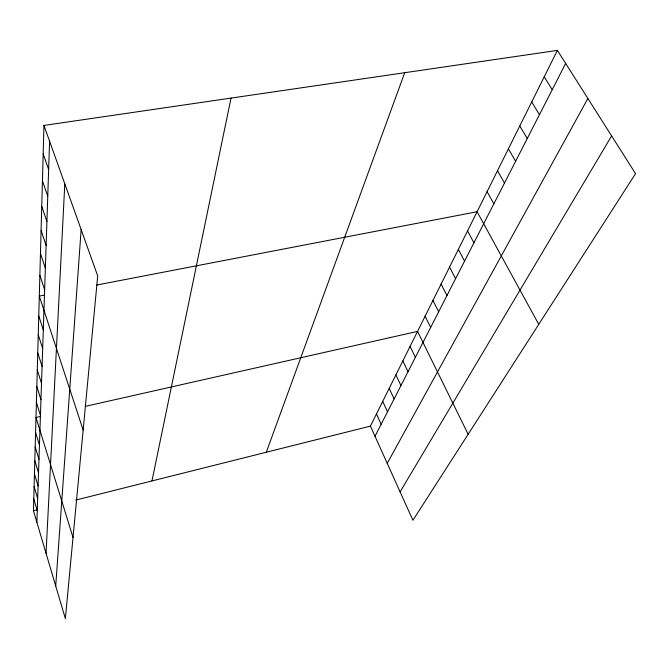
<?xml version="1.0" encoding="UTF-8"?>
<svg xmlns="http://www.w3.org/2000/svg" width="669" height="669" viewBox="0 0 669 669"><rect width="100%" height="100%" fill="white"/><g stroke="black" fill="none" stroke-linecap="round" stroke-linejoin="round"><path stroke-width="1" d="M43.953 125.438L97.707 275.946L65.361 618.608L33.45 510.698L43.953 125.438L557.386 50.392L635.55 173.647L412.915 520.265L370.425 426.111L557.386 50.392M36.879 522.297L49.59 141.209M46.036 553.255L64.801 183.791M55.711 585.994L81.141 229.559M151.963 480.952L231.022 98.092M266.295 452.252L404.703 72.704M375.008 436.272L565.656 63.43M387.226 463.333L587.884 98.485M400.104 491.882L611.633 135.932M33.45 510.698L37.347 509.719M75.789 500.069L370.425 426.111M39.981 416.603L35.992 417.506L73.021 537.458M85.264 406.384L417.565 331.381L468.149 434.273M44.388 295.113L39.304 296.091L83.157 430.1M96.804 285.011L477.097 211.739L538.762 324.331M544.248 76.801L552.226 89.688M531.73 101.956L539.44 114.7M519.788 125.948L527.247 138.542M508.39 148.853L515.615 161.296M497.502 170.737L504.493 183.038M487.082 191.685L493.856 203.836M467.539 230.956L473.92 242.822M458.357 249.395L464.57 261.119M449.551 267.098L455.589 278.689M441.088 284.116L446.959 295.564M432.943 300.473L438.663 311.787M425.108 316.22L430.677 327.392M410.072 346.433L415.365 357.338M402.863 360.926L408.023 371.705M395.906 374.908L400.94 385.553M389.199 388.388L394.108 398.908M382.727 401.4L387.518 411.795M376.471 413.969L381.154 424.246M43.184 153.937L48.645 169.474M42.448 180.873L47.758 196.184M41.754 206.37L46.914 221.456M41.093 230.546L46.119 245.406M40.466 253.501L45.358 268.135M39.872 275.319L44.639 289.744M38.76 315.885L43.301 329.876M38.25 334.768L42.674 348.549M37.757 352.806L42.08 366.386M37.288 370.041L41.511 383.429M36.837 386.548L40.968 399.736M36.402 402.353L40.449 415.349M35.582 432.483L39.454 445.111M35.189 446.842L38.978 459.294M34.813 460.64L38.526 472.899M34.454 473.886L38.091 485.978M34.111 486.631L37.673 498.556M33.776 498.89L37.263 510.648"/></g></svg>
